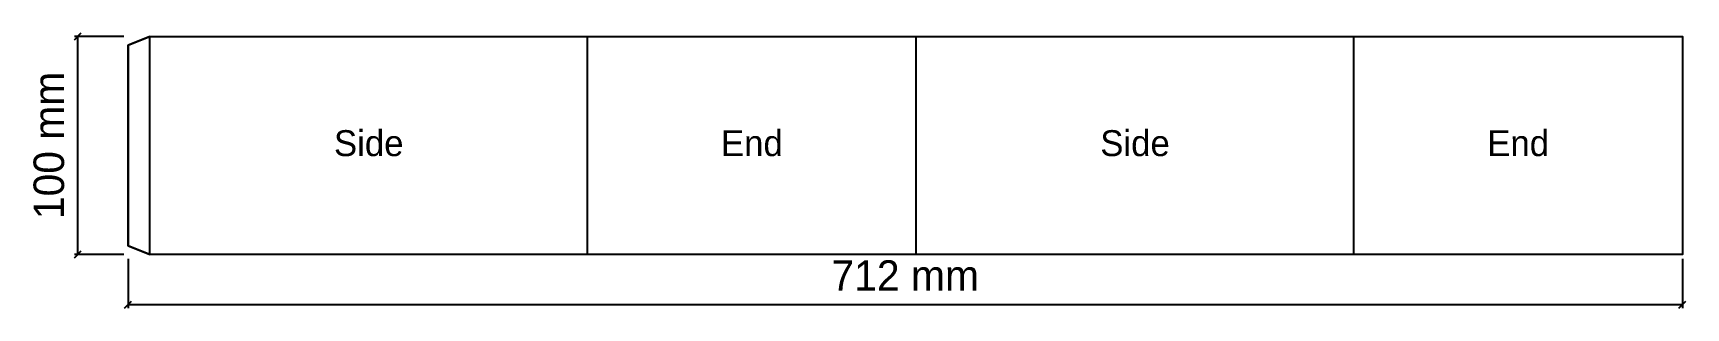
# Model space of a CAD drawing. Header units: millimetres. Extents: x -9 to 748, y 0 to 126.
import ezdxf
from ezdxf.enums import TextEntityAlignment as Align

# ---------------------------------------------------------------- set-up
doc = ezdxf.new("R2010")
doc.units = ezdxf.units.MM
for name, color, linetype in [('CREASE', 5, 'CONTINUOUS'), ('CUT', 6, 'CONTINUOUS'), ('DIMS', 9, 'CONTINUOUS'), ('GLUE', 3, 'CONTINUOUS')]:
    doc.layers.add(name, color=color, linetype=linetype)

msp = doc.modelspace()

# ---------------------------------------------------------------- linework, layer by layer
at = {"layer": 'CREASE'}
for points in [[(44.2, 24.6), (44.2, 124.6)], [(244.7, 24.6), (244.7, 124.6)], [(395.2, 24.6), (395.2, 124.6)], [(595.7, 24.6), (595.7, 124.6)]]:
    msp.add_lwpolyline(points, dxfattribs=at)
at = {"layer": 'CUT'}
msp.add_lwpolyline([(44.2, 24.6), (34.2, 28.6), (34.2, 120.6), (44.2, 124.6), (746.2, 124.6), (746.2, 24.6)], close=True, dxfattribs=at)
at = {"layer": 'DIMS'}
for points in [[(9.6, 123), (12.8, 126.2)], [(32.2, 124.6), (9.6, 124.6)], [(11.2, 24.6), (11.2, 124.6)], [(9.6, 23), (12.8, 26.2)], [(32.2, 24.6), (9.6, 24.6)], [(34.2, 22.6), (34.2, 0)], [(746.2, 22.6), (746.2, 0)], [(32.6, 0), (35.8, 3.2)], [(34.2, 1.6), (746.2, 1.6)], [(744.6, 0), (747.8, 3.2)]]:
    msp.add_lwpolyline(points, dxfattribs=at)
at = {"layer": 'GLUE'}
msp.add_lwpolyline([(34.2, 28.6), (44.2, 24.6), (44.2, 124.6), (34.2, 120.6)], close=True, dxfattribs=at)

# ---------------------------------------------------------------- texts
at = {"layer": 'DIMS'}
msp.add_text('100 mm', height=14, rotation=90, dxfattribs=at).set_placement((4.9, 74.6), align=Align.CENTER)
for s, height, p in [('Side', 11.9, (144.45, 69.7)), ('End', 11.9, (319.95, 69.7)), ('Side', 11.9, (495.45, 69.7)), ('End', 11.9, (670.95, 69.7)), ('712 mm', 14, (390.2, 7.9))]:
    msp.add_text(s, height=height, dxfattribs=at).set_placement(p, align=Align.CENTER)

doc.saveas('drawing.dxf')
